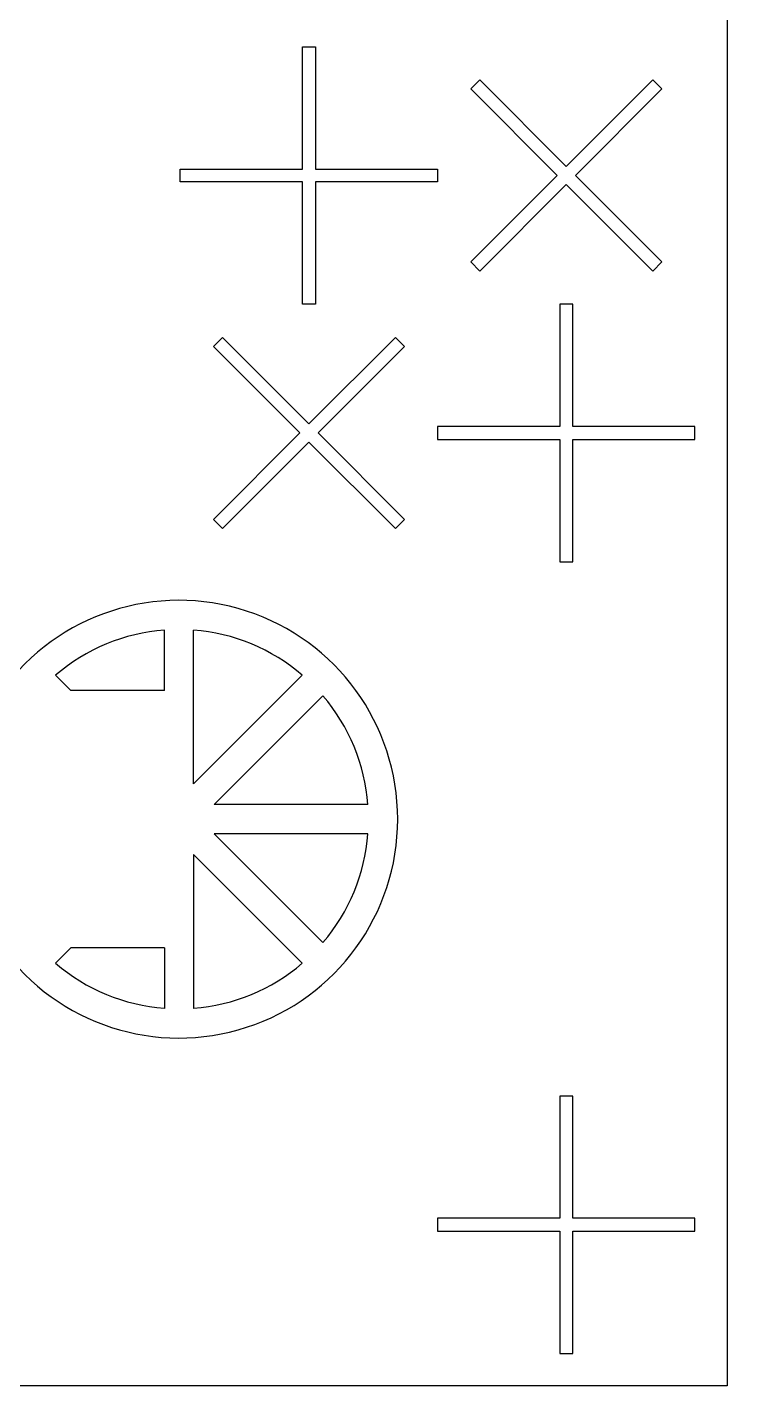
# Model space of a CAD drawing. Header units: inches. Extents: x -271009 to 5700, y -37000 to 38138.
# Drawn here: x -133393 to -130608, y -8627 to -3223 of the extents above; entities that cross this region are included whole.
import ezdxf

# ---------------------------------------------------------------- set-up
doc = ezdxf.new("R2010")
doc.units = ezdxf.units.IN
doc.header["$MEASUREMENT"] = 0

msp = doc.modelspace()

# ---------------------------------------------------------------- linework, layer by layer
for p, q in [((-132308, -3780.9), (-132308, -3298.7)), ((-132308, -3298.7), (-132257.2, -3298.7)), ((-132257.2, -3298.7), (-132257.2, -3780.9)), ((-131644.4, -3465.3), (-131608.5, -3429.5)), ((-131608.5, -3429.5), (-131267.6, -3770.4)), ((-131267.6, -3770.4), (-130926.7, -3429.5)), ((-130926.7, -3429.5), (-130890.8, -3465.3)), ((-131303.5, -3806.2), (-131644.4, -3465.3)), ((-130890.8, -3465.3), (-131231.7, -3806.2)), ((-132790.1, -3831.6), (-132790.1, -3780.9)), ((-132790.1, -3780.9), (-132308, -3780.9)), ((-132257.2, -3780.9), (-131775.1, -3780.9)), ((-131775.1, -3780.9), (-131775.1, -3831.6)), ((-132308, -3831.6), (-132790.1, -3831.6)), ((-132308, -4313.7), (-132308, -3831.6)), ((-131775.1, -3831.6), (-132257.2, -3831.6)), ((-132257.2, -3831.6), (-132257.2, -4313.7)), ((-131644.4, -4147.2), (-131303.5, -3806.2)), ((-131231.7, -3806.2), (-130890.8, -4147.2)), ((-131267.6, -3842.1), (-131608.5, -4183)), ((-130926.7, -4183), (-131267.6, -3842.1)), ((-131608.5, -4183), (-131644.4, -4147.2)), ((-130890.8, -4147.2), (-130926.7, -4183)), ((-132257.2, -4313.7), (-132308, -4313.7)), ((-131242.2, -4313.7), (-131293, -4313.7)), ((-131293, -4313.7), (-131293, -4795.9)), ((-131242.2, -4795.9), (-131242.2, -4313.7)), ((-132623.5, -4444.5), (-132659.4, -4480.3)), ((-132659.4, -4480.3), (-132318.5, -4821.2)), ((-132282.6, -4785.4), (-132623.5, -4444.5)), ((-131941.7, -4444.5), (-132282.6, -4785.4)), ((-132246.7, -4821.2), (-131905.8, -4480.3)), ((-131905.8, -4480.3), (-131941.7, -4444.5)), ((-131775.1, -4795.9), (-131775.1, -4846.6)), ((-131293, -4795.9), (-131775.1, -4795.9)), ((-130760.1, -4795.9), (-131242.2, -4795.9)), ((-130760.1, -4846.6), (-130760.1, -4795.9)), ((-132318.5, -4821.2), (-132659.4, -5162.2)), ((-132623.5, -5198), (-132282.6, -4857.1)), ((-132282.6, -4857.1), (-131941.7, -5198)), ((-131905.8, -5162.2), (-132246.7, -4821.2)), ((-131775.1, -4846.6), (-131293, -4846.6)), ((-131293, -4846.6), (-131293, -5328.7)), ((-131242.2, -5328.7), (-131242.2, -4846.6)), ((-131242.2, -4846.6), (-130760.1, -4846.6)), ((-132659.4, -5162.2), (-132623.5, -5198)), ((-131941.7, -5198), (-131905.8, -5162.2)), ((-131293, -5328.7), (-131242.2, -5328.7)), ((-132852.7, -5836.2), (-132852.7, -5598.2)), ((-132737.7, -6204.9), (-132737.7, -5598.2)), ((-133221.4, -5836.2), (-133281.7, -5775.9)), ((-132308.7, -5775.9), (-132737.7, -6204.9)), ((-132852.7, -5836.2), (-133221.4, -5836.2)), ((-132227.4, -5857.3), (-132656.3, -6286.2)), ((-132049.7, -6286.2), (-132656.3, -6286.2)), ((-132049.7, -6401.3), (-132656.3, -6401.3)), ((-132227.4, -6830.2), (-132656.3, -6401.3)), ((-132737.7, -6482.6), (-132737.7, -7089.3)), ((-132308.7, -6911.6), (-132737.7, -6482.6)), ((-133221.4, -6851.2), (-133281.7, -6911.6)), ((-132852.7, -6851.2), (-133221.4, -6851.2)), ((-132852.7, -6851.2), (-132852.7, -7089.3)), ((-131242.2, -7434.9), (-131293, -7434.9)), ((-131293, -7434.9), (-131293, -7917)), ((-131242.2, -7917), (-131242.2, -7434.9)), ((-131775.1, -7917), (-131775.1, -7967.7)), ((-131293, -7917), (-131775.1, -7917)), ((-130760.1, -7917), (-131242.2, -7917)), ((-130760.1, -7967.7), (-130760.1, -7917)), ((-131775.1, -7967.7), (-131293, -7967.7)), ((-131293, -7967.7), (-131293, -8449.9)), ((-131242.2, -8449.9), (-131242.2, -7967.7)), ((-131242.2, -7967.7), (-130760.1, -7967.7)), ((-131293, -8449.9), (-131242.2, -8449.9))]:
    msp.add_line(p, q)
msp.add_lwpolyline([(-137000, 35000, 6), (-113000, 35000)], format="xyb", close=True)
msp.add_lwpolyline([(-130633.2, -8576.7), (-141696.8, -8576.7), (-141696.8, -50.7), (-130633.2, -50.7)], close=True)
for radius, start, end in [(862.7, 216.0319, 143.9681), (747.7, 94.4117, 130.5883), (747.7, 49.4117, 85.5883), (747.7, 4.4117, 40.5883), (747.7, 319.4117, 355.5883), (747.7, 229.4117, 265.5883), (747.7, 274.4117, 310.5883)]:
    msp.add_arc((-132795.2, -6343.7), radius, start, end)

doc.saveas('drawing.dxf')
